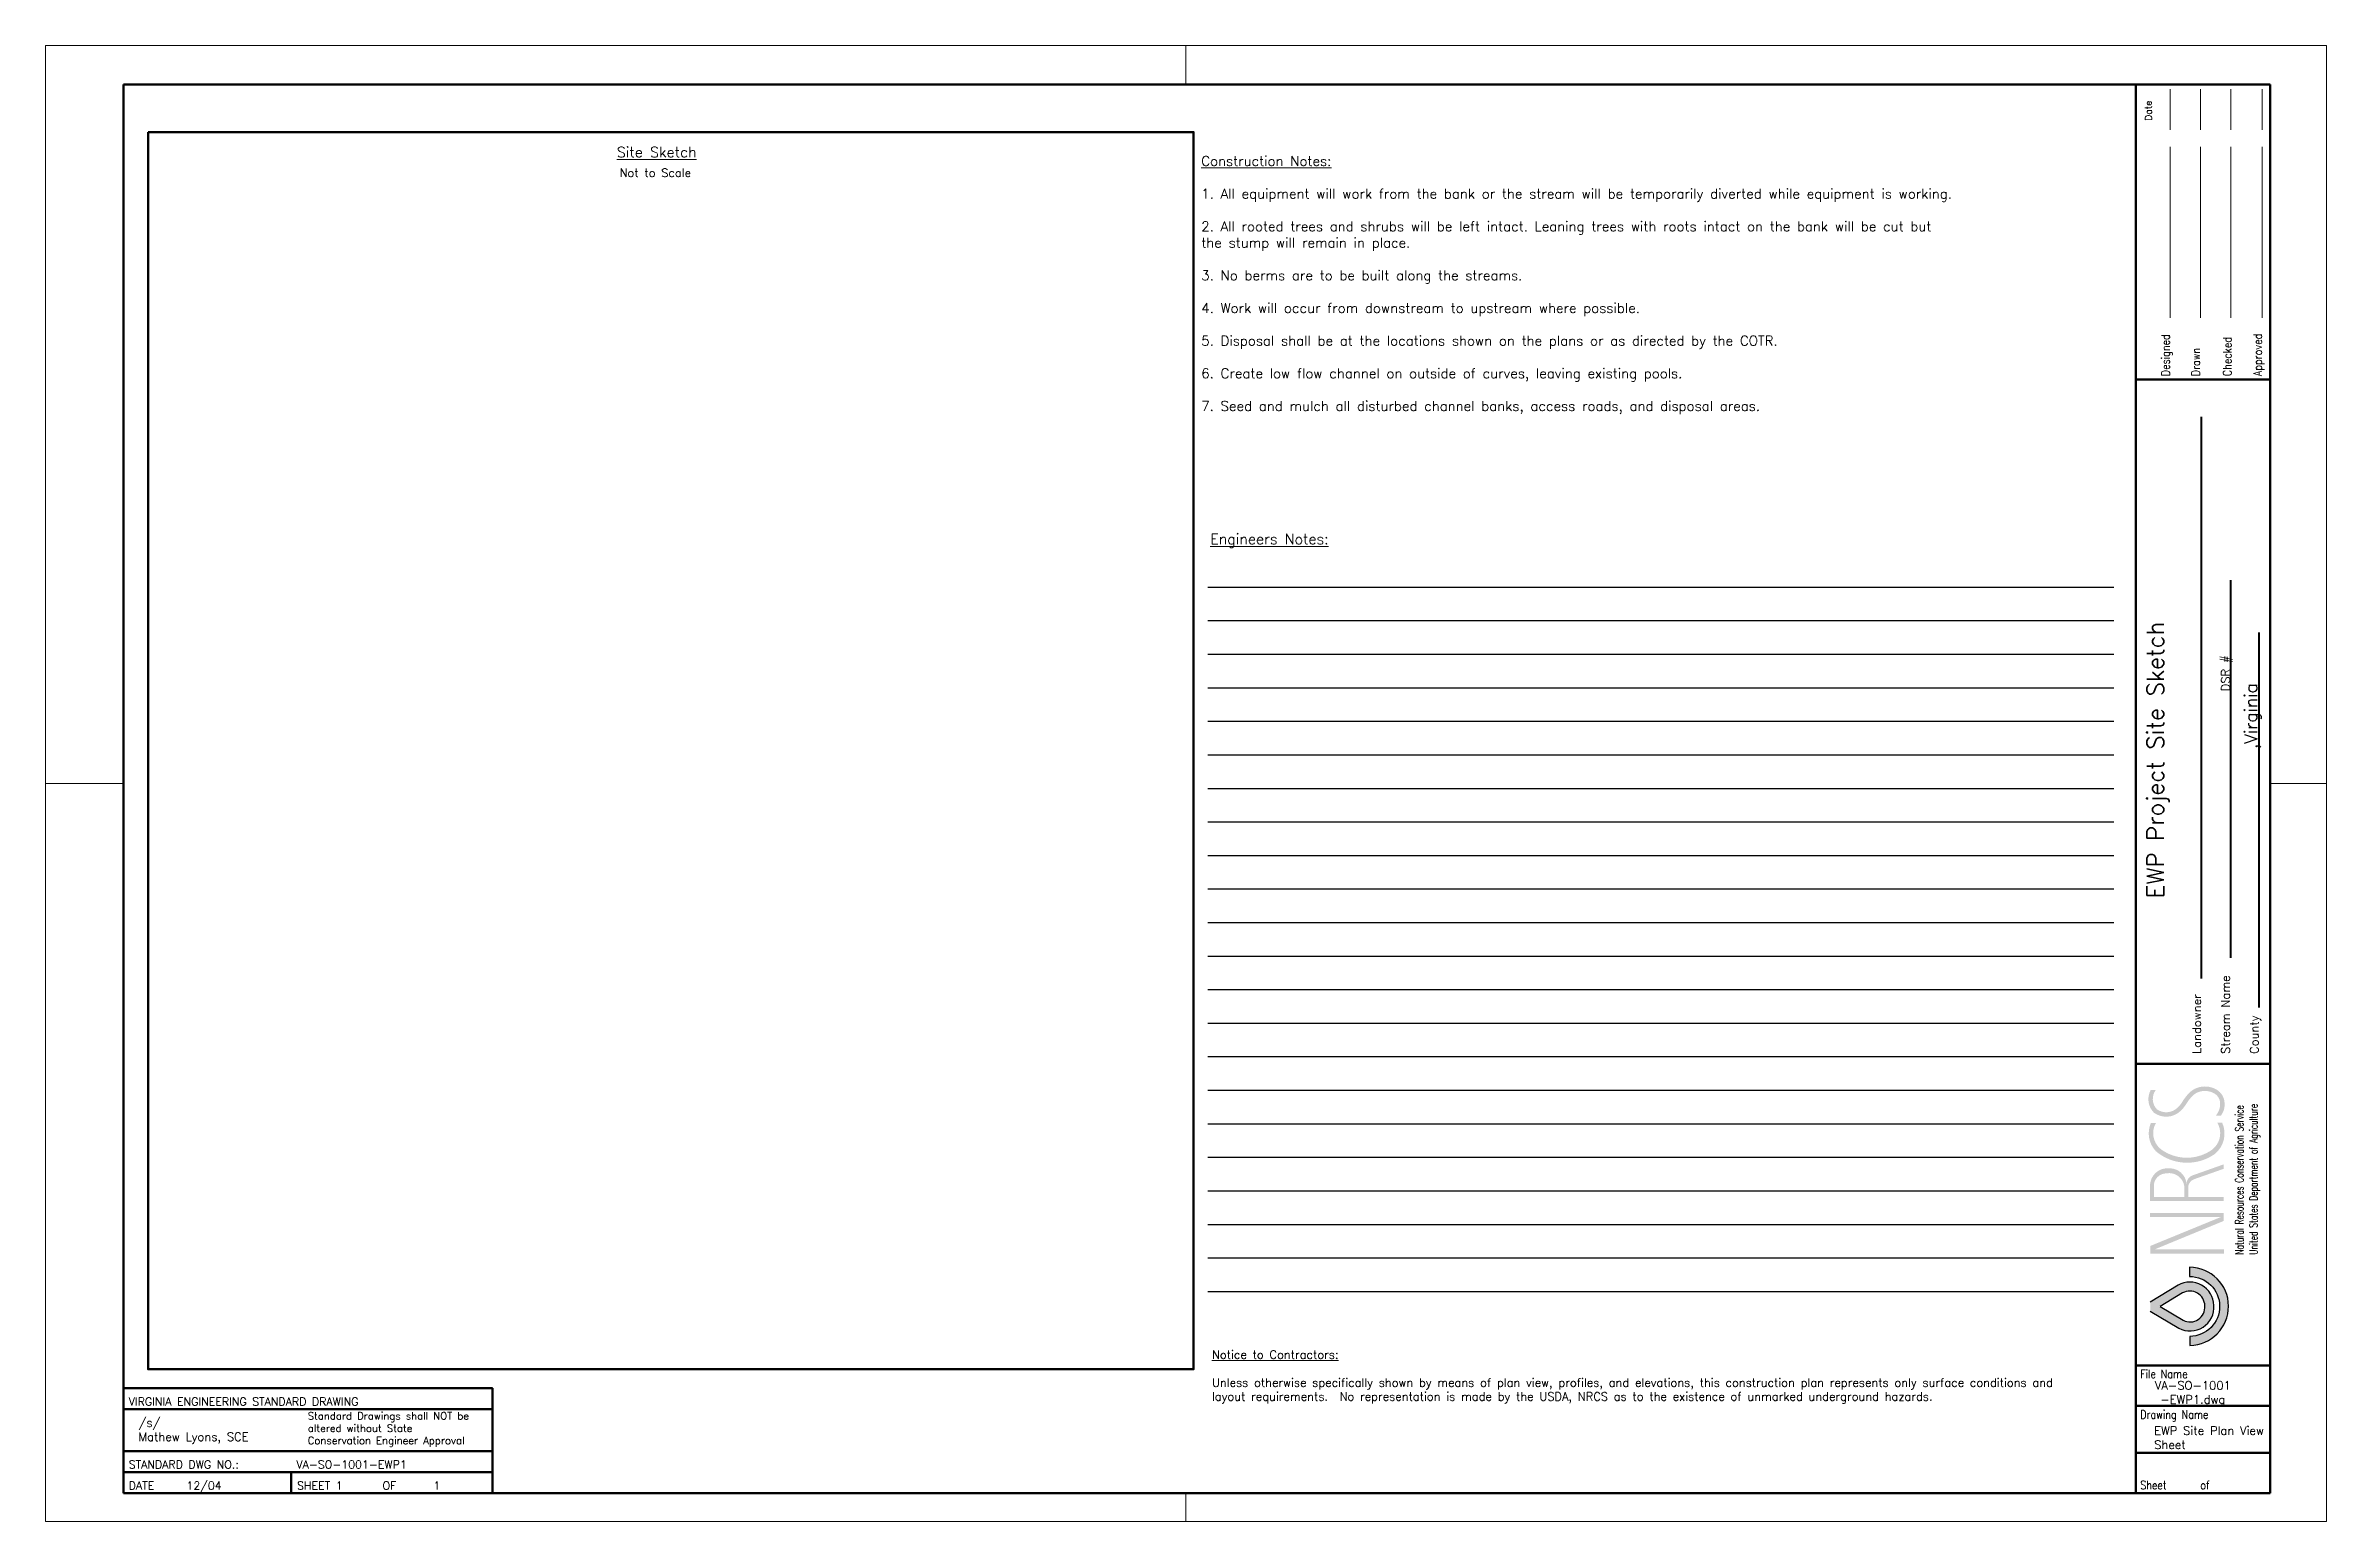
# Paper-space layout '11x17' of a CAD drawing. Header units: feet, sheet in inches. Extents: x -0.1 to 16.9, y -0.1 to 10.9.
import ezdxf

# ---------------------------------------------------------------- set-up
doc = ezdxf.new("R2010")
doc.units = ezdxf.units.FT
doc.header["$MEASUREMENT"] = 0
doc.linetypes.add('HIDDEN', pattern=[0.375, 0.25, -0.125])
for name, color, linetype in [('1.Text.Note', 7, 'Continuous'), ('2.Misc.Scale', 7, 'Continuous'), ('Note Lines', 140, 'Continuous')]:
    doc.layers.add(name, color=color, linetype=linetype)
for name, color, linetype, lineweight in [('2.Tblk.Text.User', 7, 'Continuous', 18), ('4.Tblk.Brdr.Line', 7, 'Continuous', 50), ('4.Tblk.logo', 7, 'Continuous', 20), ('4.Tblk.Text', 7, 'Continuous', 18)]:
    doc.layers.add(name, color=color, linetype=linetype, lineweight=lineweight)
doc.layers.add('2.Vprt', color=4, linetype='Continuous', plot=False)
doc.layers.add('2.X510.11x17.trimline', color=6, linetype='Continuous', lineweight=0, plot=False)
doc.styles.add('001xB.NoteA', font='romans.shx', dxfattribs={"height": 0.063})
doc.styles.add('001xB.SUBTITLE', font='romans.shx', dxfattribs={"height": 0.094})
doc.styles.add('Notes_Dimensions', font='romans.shx', dxfattribs={"height": 0.078})
doc.styles.get("Standard").update_dxf_attribs({"font": 'romans.shx'})
doc.styles.add('Title Block Notes', font='romans.shx', dxfattribs={"height": 0.12})

psp = doc.layouts.new('11x17')

# ---------------------------------------------------------------- hatches: boundary and pattern name
at = {"layer": '4.Tblk.logo', "lineweight": 20}
h = psp.add_hatch(color=256, dxfattribs=at)
h.paths.add_polyline_path([(16.11273526928587, 1.870940700035412), (16.11273526928587, 1.901758192036482), (15.59372674642219, 1.901758192036482), (16.10980302065819, 2.11454560260789), (16.10980302065819, 2.174713069891993), (15.56147198286413, 2.174713069891993), (15.56147198286413, 2.143895595844825), (16.08927725161088, 2.143895595844825), (15.56293810717797, 1.928173169791194), (15.56293810717797, 1.870940700035412)])
h.paths.add_polyline_path([(16.10875555295501, 2.264032534690493), (16.10875555295501, 2.292962065302689), (15.8452777452507, 2.292962065302689), (15.8452777452507, 2.372518265509264, -0.2909195284243397), (15.89296678576736, 2.426761139895603), (16.10875555295501, 2.502865327188672), (16.10875555295501, 2.535900249417111), (15.88101122785779, 2.455290244446942, 0.2535773356881624), (15.83531918500914, 2.40987299168841), (15.83271270683072, 2.391464319584117, 0.4020052294611631), (15.70216835020451, 2.506443430414052, 0.4227135857037471), (15.56080053533079, 2.384415675507761), (15.56080053533079, 2.264032534690493)])
h.paths.add_polyline_path([(15.8158178748868, 2.293415742661423), (15.8158178748868, 2.373461151015178, 0.4195188246587601), (15.68413714723559, 2.469154541223887, 0.4466814153464093), (15.58913461836457, 2.366239011067947), (15.58913461836457, 2.293415742661423)], flags=16)
h.paths.add_polyline_path([(16.04201702060284, 2.612497788841637, 0.3448591340221707), (16.0982675042795, 2.846468820653563), (16.06201719809522, 2.846468820653563, -0.416699506186028), (16.00680550010456, 2.63476386928653, -0.3074113279221537), (15.64140561493854, 2.649192301629554, -0.3717730025601387), (15.60460074848852, 2.844837474504246), (15.56685507841308, 2.844837474504246, 0.297908916092236), (15.60326322118163, 2.634719931507703, 0.3415991672635696)])
h.paths.add_polyline_path([(15.61161140354525, 2.946615388801661, -0.3652993477588803), (15.60326562753452, 3.090101102939215), (15.56551995745908, 3.090101102939215, 0.3342154096734312), (15.59023080660642, 2.920628009698021, 0.3549836583971578), (15.78575108214335, 2.932084873526918, 0.0684937296960168), (15.82951052391707, 2.985239045739078, -0.05167385557958963), (15.87481394859734, 3.044188699289208, -0.1124011771345428), (15.92011738282876, 3.074419277963379, -0.2241067274826346), (16.03866136843102, 3.065350093588798, -0.261746780318118), (16.08320974415178, 2.99128516865548, -0.1861403369734101), (16.05074228549956, 2.89908187497295), (16.088487955575, 2.89908187497295, 0.1836176790238476), (16.11628135058625, 2.992260998478905, 0.261746780318136), (16.05502310530343, 3.094107300729235, 0.2241067274826459), (15.90832058641714, 3.105330748171426, 0.112401177134577), (15.85079783348811, 3.066946326825054, 0.05167385557957647), (15.80133831659719, 3.002588689272187, -0.06486815243433695), (15.765625656739, 2.958565003229239, -0.3598674709814251)])
at = {"layer": '4.Tblk.logo', "lineweight": 30}
h = psp.add_hatch(color=256, dxfattribs=at)
edge = h.paths.add_edge_path()
edge.add_arc((15.85436981252135, 1.478075683729415), 0.2909783258605584, 270.6241969356223, 449.838363132875)
edge.add_line((15.85519068908517, 1.769052851703606), (15.85519068908517, 1.7008661447178))
edge.add_arc((15.8561560478696, 1.4774948185559), 0.2233734121799382, -89.6450743793165, 90.24761745680712, ccw=False)
edge.add_line((15.85753975257859, 1.25412569215257), (15.85753975257859, 1.187114625165478))
h = psp.add_hatch(color=256, dxfattribs=at)
edge = h.paths.add_edge_path(flags=16)
edge.add_line((15.63599574401516, 1.47551631131131), (15.80768464906265, 1.374697779921576))
edge.add_arc((15.85961799301406, 1.471534932638668), 0.1098840587179425, 241.7955341824036, 365.0694461726389)
edge.add_arc((15.8569848181708, 1.479169801248213), 0.1121066049397113, 1.060471295289722, 118.7246599001055)
edge.add_line((15.80310627469561, 1.577480499669598), (15.63599574401516, 1.47551631131131))
edge = h.paths.add_edge_path()
edge.add_line((15.56181950233072, 1.440749244392791), (15.56181950233072, 1.509377464746706))
edge.add_line((15.56181950233072, 1.509377464746706), (15.76911088342366, 1.635858407274661))
edge.add_arc((15.8569848181708, 1.479169801248211), 0.1796472868329962, 1.8128112037867936, 119.2845329873663, ccw=False)
edge.add_arc((15.85961799301406, 1.471534932638666), 0.1774247406112285, -118.67693267372408, 4.30479088013459, ccw=False)
edge.add_line((15.77447712617529, 1.315873211670073), (15.56181950233072, 1.440749244392791))

# ---------------------------------------------------------------- linework, layer by layer
at = {"layer": '1.Text.Note', "lineweight": 40}
for p, q in [((15.94499187561679, 3.920942958020049), (15.94499187561679, 8.108221748143055)), ((16.16265418971264, 4.075652035904401), (16.16265418971264, 6.889527873083235)), ((16.37385293595777, 3.706304332067108), (16.37385293595778, 6.500719931440013))]:
    psp.add_line(p, q, dxfattribs=at)
at = {"layer": '2.X510.11x17.trimline'}
for p, q in [((8.375000841076083, 10.58628418881987), (8.375000841076083, 10.87499980260875)), ((-0.1249995464379836, 5.374999899336732), (0.4557399164271763, 5.374999899336732)), ((16.45573991642718, 5.374999899336732), (16.87500122859015, 5.374999899336732)), ((8.375000841076083, 0.08628418881987449), (8.375000841076083, -0.1250000039352841))]:
    psp.add_line(p, q, dxfattribs=at)
psp.add_lwpolyline([(-0.1249995464379836, 10.87499980260875), (16.87500122859015, 10.87499980260875), (16.87500122859015, -0.1250000039352841), (-0.1249995464379836, -0.1250000039352841)], close=True, dxfattribs=at)
at = {"layer": '4.Tblk.Brdr.Line'}
for p, q in [((0.4557399164271736, 0.08628418881988154), (0.4557399164271771, 10.58628418881988)), ((0.4557399164271771, 10.58628418881988), (16.45573991642718, 10.58628418881987)), ((16.45573991642718, 10.58628418881987), (16.45573991642717, 0.08628418881986732)), ((16.45573991642717, 8.386062104044942), (15.45573991642717, 8.386062104044942)), ((16.45573991642718, 3.28628418881987), (15.45573991642717, 3.28628418881987)), ((16.45573991642717, 1.03628418881987), (15.45573991642717, 1.03628418881987)), ((16.45573991642717, 0.736284188819873), (15.45573991642717, 0.736284188819873)), ((16.45573991642717, 0.3862841888198645), (15.45573991642717, 0.3862841888198645))]:
    psp.add_line(p, q, dxfattribs=at)
at = {"layer": '4.Tblk.Brdr.Line', "color": 0}
psp.add_line((16.45573991642717, 0.08628418881986732), (0.4557399164271736, 0.08628418881988154), dxfattribs=at)
at = {"layer": '4.Tblk.Brdr.Line'}
for points in [[(15.45573991642718, 10.58628418881987), (15.45573991642717, 0.08628418881986732)], [(3.205739916427173, 0.7112841888198815), (0.4557399164271727, 0.7112841888198815)], [(3.205739916427173, 0.3987841888198815), (0.4557399164271727, 0.3987841888198815)], [(3.205739916427173, 0.2425341888198815), (0.4557399164271727, 0.2425341888198815)], [(1.705739916427173, 0.2425341888198815), (1.705739916427173, 0.08628418881988154)]]:
    psp.add_lwpolyline(points, dxfattribs=at)
for points in [[(0.6393007431587563, 10.23063644652893), (8.431554119132358, 10.23063644652893), (8.431554119132358, 1.009248786363592), (0.6393007431587563, 1.009248786363592)], [(0.4557399164271727, 0.08628418881988154), (3.205739916427173, 0.08628418881988154), (3.205739916427173, 0.8675341888198815), (0.4557399164271727, 0.8675341888198815)]]:
    psp.add_lwpolyline(points, close=True, dxfattribs=at)
at = {"layer": '4.Tblk.logo', "lineweight": 30}
psp.add_lwpolyline([(15.85753975257859, 1.187114625165478, 0.9931657133227865), (15.85519068908517, 1.769052851703606), (15.85519068908517, 1.7008661447178, -0.9990639977997765), (15.85753975257859, 1.25412569215257), (15.85753975257859, 1.187114625165478)], format="xyb", close=True, dxfattribs=at)
for points in [[(15.56181950233072, 1.440749244392791), (15.77447712617529, 1.315873211670073, 0.5948295144615369), (16.03654219369377, 1.484852807649581, 0.5627338440588167), (15.76911088342366, 1.635858407274661), (15.56181950233072, 1.509377464746706)], [(15.63599574401516, 1.47551631131131), (15.80768464906265, 1.374697779921576, 0.596556830185391), (15.96907222133548, 1.48124463206193, 0.5638400993871066), (15.80310627469561, 1.577480499669598), (15.63599574401516, 1.47551631131131)]]:
    psp.add_lwpolyline(points, format="xyb", dxfattribs=at)
at = {"layer": '4.Tblk.Text'}
for p, q in [((15.71039575443988, 10.24801467592141), (15.71039575443988, 10.54974319964379)), ((15.93712037907367, 10.24801467592141), (15.93712037907367, 10.54974319964379)), ((16.16384309635882, 10.24801467592141), (16.16384309635882, 10.54974319964379)), ((16.39612382755999, 10.24801467592141), (16.39612382755999, 10.54974319964379)), ((15.71039575443988, 8.845662552653348), (15.71039575443988, 10.12088819199661)), ((15.93712037907367, 10.12088819199661), (15.93712037907367, 8.845662552653346)), ((16.16384309635882, 10.12088819199661), (16.16384309635882, 8.845662552653346)), ((16.39612382755999, 8.845662552653346), (16.39612382755999, 10.12088819199661))]:
    psp.add_line(p, q, dxfattribs=at)
at = {"layer": 'Note Lines'}
for p, q in [((8.537896369676922, 6.838946342448413), (15.29068414119734, 6.838946342448413)), ((8.537896369676922, 6.588946342448413), (15.29068414119734, 6.588946342448413)), ((8.537896369676922, 6.338946342448413), (15.29068414119734, 6.338946342448413)), ((8.537896369676922, 6.088946342448413), (15.29068414119734, 6.088946342448413)), ((8.537896369676922, 5.838946342448413), (15.29068414119734, 5.838946342448413)), ((8.537896369676922, 5.588946342448413), (15.29068414119734, 5.588946342448413)), ((8.537896369676922, 5.338946342448413), (15.29068414119734, 5.338946342448413)), ((8.537896369676922, 5.088946342448413), (15.29068414119734, 5.088946342448413)), ((8.537896369676922, 4.838946342448413), (15.29068414119734, 4.838946342448413)), ((8.537896369676922, 4.588946342448413), (15.29068414119734, 4.588946342448413)), ((8.537896369676922, 4.338946342448413), (15.29068414119734, 4.338946342448413)), ((8.537896369676922, 4.088946342448413), (15.29068414119734, 4.088946342448413)), ((8.537896369676922, 3.838946342448413), (15.29068414119734, 3.838946342448413)), ((8.537896369676922, 3.588946342448413), (15.29068414119734, 3.588946342448413)), ((8.537896369676922, 3.338946342448413), (15.29068414119734, 3.338946342448413)), ((8.537896369676922, 3.088946342448413), (15.29068414119734, 3.088946342448413)), ((8.537896369676922, 2.838946342448413), (15.29068414119734, 2.838946342448413)), ((8.537896369676922, 2.588946342448413), (15.29068414119734, 2.588946342448413)), ((8.537896369676922, 2.338946342448413), (15.29068414119734, 2.338946342448413)), ((8.537896369676922, 2.088946342448413), (15.29068414119734, 2.088946342448413)), ((8.537896369676922, 1.838946342448413), (15.29068414119734, 1.838946342448413)), ((8.537896369676922, 1.588946342448413), (15.29068414119734, 1.588946342448413))]:
    psp.add_line(p, q, dxfattribs=at)

# ---------------------------------------------------------------- texts
at = {"style": 'Notes_Dimensions'}
for s, insert, char_height, width, attachment_point in [('/s/\\PMathew Lyons, SCE', (0.5671495770941517, 0.547317438687454), 0.063, 1.06554934248057, 4), ('{\\H1.008x;EWP Site Plan View Sheet}', (15.59152985437652, 0.5830775976693907), 0.0625, 0.8867641765815719, 1)]:
    psp.add_mtext(s, dxfattribs=dict(at, insert=insert, char_height=char_height, width=width, attachment_point=attachment_point))
at = {"layer": '1.Text.Note'}
for s, insert, char_height, width, attachment_point, rotation, style in [('Stream Name                                                 DSR #              ', (16.1756681848698, 3.359311983145055), 0.063, 4.751972205674819, 7, 89.99999999999993, '001xB.NoteA'), ('                                 ,Virginia', (16.38994790498743, 3.50485698150808), 0.094, 4.751972205674818, 7, 89.99999999999997, '001xB.SUBTITLE'), ('Landowner', (15.87738846475218, 3.359311983145055), 0.063, 4.745210148568081, 1, 90, '001xB.NoteA'), ('County', (16.38994790498743, 3.359311983145059), 0.063, 4.706780960931145, 7, 89.99999999999999, '001xB.NoteA')]:
    psp.add_mtext(s, dxfattribs=dict(at, insert=insert, char_height=char_height, width=width, attachment_point=attachment_point, rotation=rotation, style=style))
at = {"layer": '2.Misc.Scale', "insert": (15.62100240882147, 5.549617174241346), "char_height": 0.06, "width": 2.394009650294151, "attachment_point": 5, "rotation": 90, "style": 'Title Block Notes'}
psp.add_mtext('{\\H2.083x;EWP Project Site Sketch}', dxfattribs=at)
at = {"layer": '2.Tblk.Text.User', "style": 'Notes_Dimensions'}
for s, insert, char_height, width, attachment_point in [('{\\LSite Sketch }', (4.430064212067947, 10.08136233863832), 0.078, 7.588021532125104, 5), ('Not to Scale', (4.419517738509313, 9.927039247014658), 0.0625, 0.9773762478318986, 5), ('{\\LEngineers Notes:}', (8.555591406596683, 7.236222925502705), 0.078, 1.543189682433812, 1), ('{\\LNotice to Contractors:\\P\\P}Unless otherwise specifically shown by means of plan view, profiles, and elevations, this construction plan represents only surface conditions and layout requirements.  No representation is made by the {\\Fromans.shx|c1;USDA,} NRCS as to the existence of unmarked underground hazards.', (8.568725646597983, 1.14950526587371), 0.0625, 6.917257028275799, 1)]:
    psp.add_mtext(s, dxfattribs=dict(at, insert=insert, char_height=char_height, width=width, attachment_point=attachment_point))
at = {"layer": '2.Tblk.Text.User', "linetype": 'HIDDEN', "insert": (8.488692013215115, 10.05088688390761), "char_height": 0.063, "width": 6.076823619951256, "attachment_point": 1, "style": 'Notes_Dimensions'}
psp.add_mtext('{\\H1.159x;\\LConstruction Notes:\\P\\P\\l1. All equipment will work from the bank or the stream will be temporarily diverted while equipment is working.\\P\\P2. All rooted trees and shrubs will be left intact. Leaning trees with roots intact on the bank will be cut but the stump will remain in place.\\P \\P3. No berms are to be built along the streams.\\P\\P4. Work will occur from downstream to upstream where possible.\\P\\P5. Disposal shall be at the locations shown on the plans or as directed by the COTR.\\P\\P6. Create low flow channel on outside of curves, leaving existing pools.\\P\\P7. Seed and mulch all disturbed channel banks, access roads, and disposal areas.}', dxfattribs=at)
at = {"layer": '2.Tblk.Text.User', "insert": (15.8795289890172, 0.8255787934154668), "char_height": 0.0625, "width": 1.781524065606305, "attachment_point": 5}
psp.add_mtext('{\\H1.008x;VA-SO-1001\\P-EWP1.dwg}', dxfattribs=at)
at = {"layer": '4.Tblk.logo', "width": 0.68}
for s, p in [('Natural Resources Conservation Service', (16.25642728556854, 1.862591369410513)), ('United States Department of Agriculture', (16.36168114681823, 1.862591369410513))]:
    psp.add_text(s, height=0.06058, rotation=90, dxfattribs=at).set_placement(p)
at = {"layer": '4.Tblk.Text', "style": 'Notes_Dimensions', "width": 0.84}
for s, p in [('Designed', (15.70732110844378, 8.410840470133818)), ('Checked', (16.16746705876116, 8.410840470133818)), ('Approved', (16.39409631596331, 8.410840470133818)), ('Drawn', (15.93284410343889, 8.410840470133818))]:
    psp.add_text(s, height=0.0625, rotation=90, dxfattribs=at).set_placement(p)
for s, p in [('File Name', (15.48728364811662, 0.9427451892623786)), ('Drawing Name', (15.48728364811662, 0.640552152714033)), ('Sheet      of', (15.48728364811662, 0.1147612019309854))]:
    psp.add_text(s, height=0.0625, dxfattribs=at).set_placement(p)
at = {"layer": '4.Tblk.Text', "style": 'Title Block Notes'}
for s, p in [('VIRGINIA ENGINEERING STANDARD DRAWING', (0.4944528258292671, 0.7377280299916222)), ('STANDARD DWG NO.:', (0.4944528258292671, 0.2689780299916222)), ('DATE     12/04', (0.4944528258292671, 0.1117745637660228)), ('VA-SO-1001-EWP1', (1.744452825829267, 0.2689780299916222)), ('SHEET 1      OF      1', (1.748943474392394, 0.1117745637660228))]:
    psp.add_text(s, height=0.06, dxfattribs=at).set_placement(p)
at = {"layer": '4.Tblk.Text', "insert": (15.52453924263229, 10.31409705798705), "char_height": 0.05, "width": 0.1976407009715115, "attachment_point": 1, "rotation": 91, "style": 'Notes_Dimensions'}
psp.add_mtext('Date', dxfattribs=at)
at = {"layer": '4.Tblk.Text', "insert": (1.828842571791826, 0.6884698529928315), "char_height": 0.055, "width": 1.376897344635347, "attachment_point": 1, "style": 'Title Block Notes'}
psp.add_mtext('Standard Drawings shall NOT be altered without State Conservation Engineer Approval', dxfattribs=at)

# ---------------------------------------------------------------- viewports
at = {"layer": '2.Vprt'}
psp.add_viewport(center=(4.535427431145557, 5.619942616446259), size=(7.792253375973601, 9.221387660165334), view_center_point=(6106.48862273566, 1543.730288578034), view_height=2370.733398844337, dxfattribs=at)

doc.saveas('drawing.dxf')
